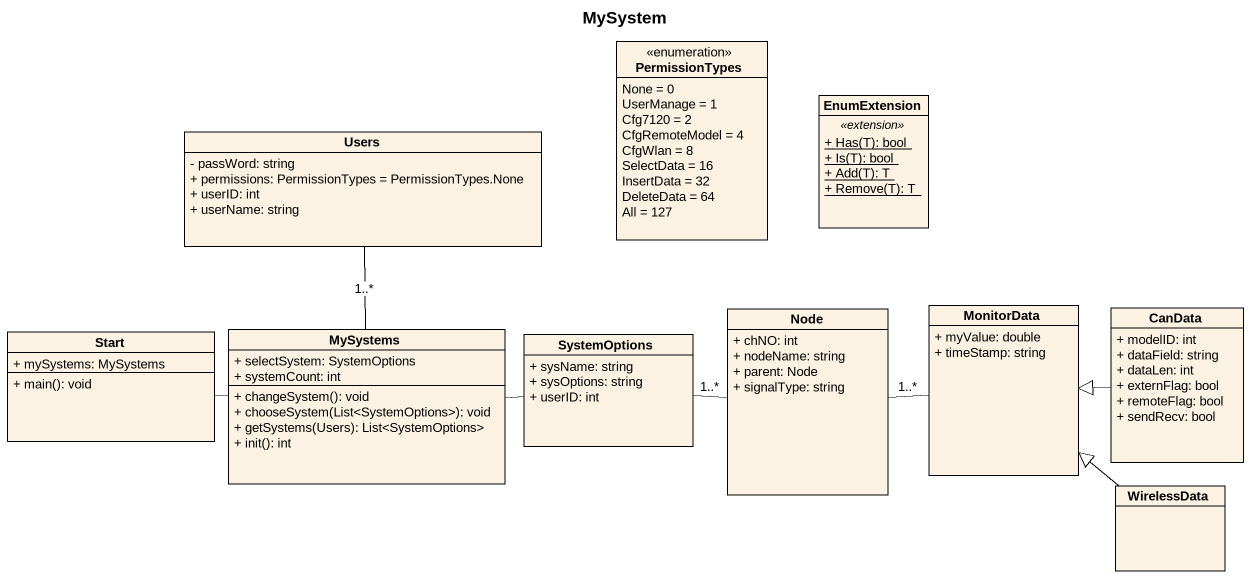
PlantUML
@startuml
title MySystem
hide circle
hide empty members
skinparam classAttributeIconSize 0
enum PermissionTypes {
  None = 0
  UserManage = 1
  Cfg7120 = 2
  CfgRemoteModel = 4
  CfgWlan = 8
  SelectData = 16
  InsertData = 32
  DeleteData = 64
  All = 127
}
class EnumExtension {
  .. <<extension>> ..
  {static} + Has(T): bool
  {static} + Is(T): bool
  {static} + Add(T): T
  {static} + Remove(T): T
}
class Users {
  - passWord: string
  + permissions: PermissionTypes = PermissionTypes.None
  + userID: int
  + userName: string
}
class "Start" as Start_ {
  + mySystems: MySystems
  + main(): void
}
class MySystems {
  + selectSystem: SystemOptions
  + systemCount: int
  + changeSystem(): void
  + chooseSystem(List<SystemOptions>): void
  + getSystems(Users): List<SystemOptions>
  + init(): int
}
class "Node" as Node_ {
  + chNO: int
  + nodeName: string
  + parent: Node
  + signalType: string
}
class MonitorData {
  + myValue: double
  + timeStamp: string
}
class CanData {
  + modelID: int
  + dataField: string
  + dataLen: int
  + externFlag: bool
  + remoteFlag: bool
  + sendRecv: bool
}
class SystemOptions {
  + sysName: string
  + sysOptions: string
  + userID: int
}
class WirelessData
Users -- MySystems : 1..*
MySystems -left- Start_
MySystems -right- SystemOptions
Node_ -right- MonitorData : 1..*
CanData -left-|> MonitorData
SystemOptions -right- Node_ : 1..*
WirelessData -up-|> MonitorData
@enduml
